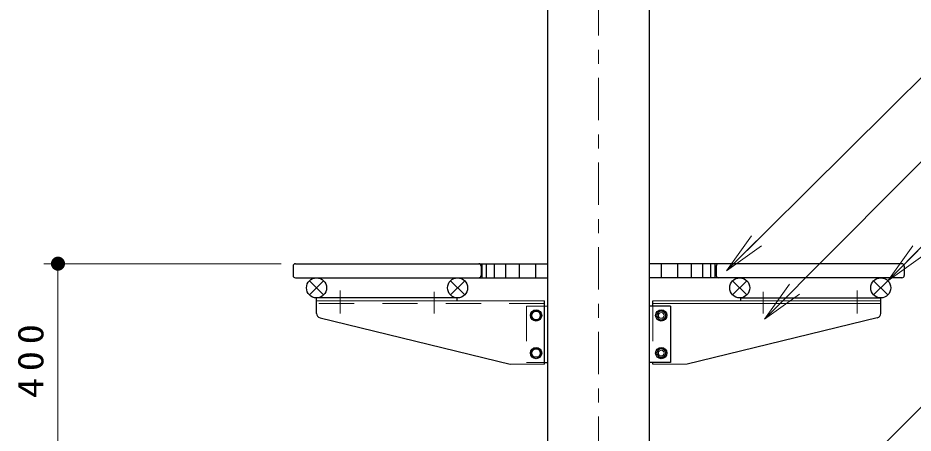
# Model space of a CAD drawing. Units: millimetres on the paper, scale 1:30. Extents: x -385 to 0, y 0 to 267.
# Drawn here: x -152.4 to -89, y 142.8 to 172.2 of the extents above; entities that cross this region are included whole.
import ezdxf

# ---------------------------------------------------------------- set-up
doc = ezdxf.new("R2010")
doc.units = ezdxf.units.MM
doc.linetypes.add('USER1', pattern=[4.5, 2.5, -2])
doc.linetypes.add('USER2', pattern=[6, 3, -1, 1, -1])
doc.layers.add('LY_1', color=190, linetype='Continuous', lineweight=25)
doc.styles.add('ＭＳ ゴシック', font='')
doc.styles.get('ＭＳ ゴシック').set_extended_font_data('MS Gothic')

# ---------------------------------------------------------------- blocks, each defined once
blk = doc.blocks.new('filled_dot')
at = {"color": 0, "linetype": 'Continuous', "lineweight": -2, "const_width": 1.25}
blk.add_lwpolyline([(-0.625, 0, 1), (0.625, 0, 1)], format="xyb", close=True, dxfattribs=at)

msp = doc.modelspace()

# ---------------------------------------------------------------- linework, layer by layer
at = {"layer": 'LY_1', "color": 7, "linetype": 'USER2', "lineweight": 13}
for p, q in [((-111.249, 110.971), (-111.249, 219.805)), ((-129.583, 151.286), (-129.583, 152.912)), ((-122.916, 151.286), (-122.916, 152.805)), ((-99.582, 151.286), (-99.582, 152.805)), ((-92.915, 151.286), (-92.915, 152.912))]:
    msp.add_line(p, q, dxfattribs=at)
at = {"layer": 'LY_1', "color": 7}
for p, q in [((-114.854, 126.771), (-114.854, 219.504)), ((-107.644, 126.771), (-107.644, 219.504)), ((-132.916, 154.638), (-132.916, 153.971)), ((-132.749, 154.804), (-114.854, 154.804)), ((-119.583, 154.637), (-119.583, 153.971)), ((-119.515, 153.804), (-119.515, 154.804)), ((-119.192, 153.804), (-119.192, 154.804)), ((-118.629, 153.804), (-118.629, 154.804)), ((-117.84, 153.804), (-117.84, 154.804)), ((-116.852, 153.804), (-116.852, 154.804)), ((-115.694, 153.804), (-115.694, 154.804)), ((-89.749, 154.804), (-107.644, 154.804)), ((-106.804, 153.804), (-106.804, 154.804)), ((-105.646, 153.804), (-105.646, 154.804)), ((-104.657, 153.804), (-104.657, 154.804)), ((-103.869, 153.804), (-103.869, 154.804)), ((-103.305, 153.804), (-103.305, 154.804)), ((-102.983, 153.804), (-102.983, 154.804)), ((-102.915, 154.637), (-102.915, 153.971)), ((-89.582, 154.638), (-89.582, 153.971)), ((-132.749, 153.804), (-114.854, 153.804)), ((-89.749, 153.804), (-107.644, 153.804)), ((-131.249, 151.284), (-131.249, 152.392)), ((-121.31, 152.381), (-131.249, 152.381)), ((-121.31, 152.381), (-121.31, 152.181)), ((-101.188, 152.381), (-91.249, 152.381)), ((-101.188, 152.381), (-101.188, 152.181)), ((-91.249, 151.284), (-91.249, 152.392)), ((-115.082, 147.681), (-115.082, 152.181)), ((-106.144, 151.804), (-107.644, 151.804)), ((-107.416, 151.804), (-107.416, 152.181)), ((-106.144, 151.804), (-106.144, 147.804)), ((-131.002, 150.962), (-117.515, 147.681)), ((-91.496, 150.962), (-104.983, 147.681)), ((-115.082, 147.804), (-114.854, 147.804)), ((-106.144, 147.804), (-107.644, 147.804)), ((-107.416, 147.681), (-107.416, 147.804))]:
    msp.add_line(p, q, dxfattribs=at)
at = {"layer": 'LY_1', "color": 7, "lineweight": 13}
for p, q in [((-102.19, 154.31), (-100.411, 156.777)), ((-102.19, 154.31), (-100.059, 156.422)), ((-99.707, 156.067), (-102.19, 154.31)), ((-90.745, 153.595), (-88.985, 156.076)), ((-90.745, 153.595), (-88.631, 155.723)), ((-88.276, 155.371), (-90.745, 153.595)), ((-133.749, 154.805), (-150.582, 154.805)), ((-149.582, 141.471), (-149.582, 154.805)), ((-130.746, 153.595), (-131.752, 152.589)), ((-131.752, 153.595), (-130.746, 152.589)), ((-121.753, 153.595), (-120.746, 152.589)), ((-120.746, 153.595), (-121.753, 152.589)), ((-100.745, 153.595), (-101.752, 152.589)), ((-101.752, 153.595), (-100.745, 152.589)), ((-91.752, 153.595), (-90.745, 152.589)), ((-90.745, 153.595), (-91.752, 152.589)), ((-99.484, 150.883), (-97.722, 153.362)), ((-99.484, 150.883), (-97.368, 153.009)), ((-97.013, 152.656), (-99.484, 150.883)), ((-115.082, 152.181), (-131.249, 152.181)), ((-107.416, 152.181), (-91.249, 152.181)), ((-107.416, 151.981), (-91.249, 151.981)), ((-115.082, 147.681), (-117.515, 147.681)), ((-107.416, 147.681), (-104.983, 147.681))]:
    msp.add_line(p, q, dxfattribs=at)
at = {"layer": 'LY_1', "color": 7, "linetype": 'USER1', "lineweight": 13}
for p, q in [((-115.082, 151.981), (-131.249, 151.981)), ((-116.354, 151.804), (-114.854, 151.804)), ((-116.354, 151.804), (-116.354, 147.804)), ((-107.416, 151.804), (-107.416, 147.804)), ((-116.354, 147.804), (-115.082, 147.804))]:
    msp.add_line(p, q, dxfattribs=at)
at = {"layer": 'LY_1', "color": 3}
for p, q in [((-116.034, 151.138), (-115.86, 151.438)), ((-115.86, 150.838), (-116.034, 151.138)), ((-115.86, 151.438), (-115.514, 151.438)), ((-115.514, 151.438), (-115.341, 151.138)), ((-115.341, 151.138), (-115.514, 150.838)), ((-106.984, 151.438), (-107.157, 151.138)), ((-107.157, 151.138), (-106.984, 150.838)), ((-106.637, 151.438), (-106.984, 151.438)), ((-106.464, 151.138), (-106.637, 151.438)), ((-106.637, 150.838), (-106.464, 151.138)), ((-115.514, 150.838), (-115.86, 150.838)), ((-106.984, 150.838), (-106.637, 150.838)), ((-116.034, 148.471), (-115.86, 148.771)), ((-115.86, 148.771), (-115.514, 148.771)), ((-115.514, 148.771), (-115.341, 148.471)), ((-106.984, 148.771), (-107.157, 148.471)), ((-106.637, 148.771), (-106.984, 148.771)), ((-106.464, 148.471), (-106.637, 148.771)), ((-115.86, 148.171), (-116.034, 148.471)), ((-115.514, 148.171), (-115.86, 148.171)), ((-115.341, 148.471), (-115.514, 148.171)), ((-107.157, 148.471), (-106.984, 148.171)), ((-106.984, 148.171), (-106.637, 148.171)), ((-106.637, 148.171), (-106.464, 148.471))]:
    msp.add_line(p, q, dxfattribs=at)
at = {"layer": 'LY_1', "color": 7, "lineweight": 13}
for points in [[(-102.19, 154.31), (-84.943, 171.408), (-51.793, 171.408)], [(-99.484, 150.883), (-85.172, 165.261), (-55.022, 165.261)], [(-90.745, 153.595), (-85.335, 159.04), (-43.154, 159.04)], [(-106.249, 126.771), (-85.86, 147.161), (-40.728, 147.161)]]:
    msp.add_lwpolyline(points, dxfattribs=at)
at = {"layer": 'LY_1', "color": 7}
for centre in [(-131.249, 153.092), (-121.249, 153.092), (-101.248, 153.092), (-91.249, 153.092)]:
    msp.add_circle(centre, 0.712, dxfattribs=at)
at = {"layer": 'LY_1', "color": 3}
for centre in [(-115.687, 151.138), (-106.811, 151.138), (-115.687, 148.471), (-106.811, 148.471)]:
    msp.add_circle(centre, 0.4, dxfattribs=at)
at = {"layer": 'LY_1', "color": 3, "lineweight": 13}
for centre in [(-115.687, 151.138), (-106.811, 151.138), (-115.687, 148.471), (-106.811, 148.471)]:
    msp.add_circle(centre, 0.3, dxfattribs=at)
at = {"layer": 'LY_1', "color": 7, "lineweight": 13}
for centre in [(-106.811, 151.138), (-106.811, 148.471)]:
    msp.add_circle(centre, 0.2, dxfattribs=at)
at = {"layer": 'LY_1', "color": 7}
for centre, radius, start, end in [((-132.749, 154.638), 0.167, 90, 180.00255), ((-119.749, 154.637), 0.167, 0.00255, 90.00255), ((-102.748, 154.637), 0.167, 89.99745, 179.99745), ((-89.749, 154.638), 0.167, 359.99745, 90), ((-132.749, 153.971), 0.167, 180.00255, 270), ((-119.749, 153.971), 0.167, 270.00254, 0.00255), ((-102.748, 153.971), 0.167, 179.99745, 269.99746), ((-89.749, 153.971), 0.167, 270, 359.99745), ((-130.915, 151.284), 0.333, 180, 255), ((-91.582, 151.284), 0.333, 285, 0)]:
    msp.add_arc(centre, radius, start, end, dxfattribs=at)

# ---------------------------------------------------------------- block references
at = {"layer": 'LY_1', "color": 7, "lineweight": 13, "xscale": 0.4, "yscale": 0.4, "rotation": 270}
msp.add_blockref('filled_dot', (-149.582, 154.805), dxfattribs=at)

# ---------------------------------------------------------------- texts
at = {"layer": 'LY_1', "color": 7, "insert": (-150.582, 148.138), "char_height": 1.833, "attachment_point": 8, "rotation": 90, "style": 'ＭＳ ゴシック'}
msp.add_mtext('\\T1.33;\\W1.15;400', dxfattribs=at)

doc.saveas('drawing.dxf')
